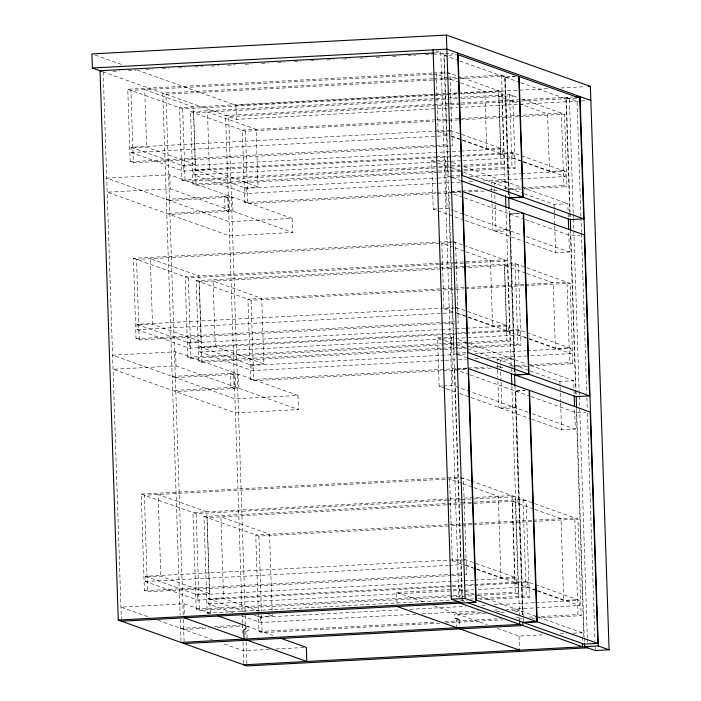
<?xml version="1.0" encoding="UTF-8"?>
<svg xmlns="http://www.w3.org/2000/svg" width="701" height="701" viewBox="0 0 701 701"><rect width="100%" height="100%" fill="white"/><g stroke="black" fill="none" stroke-linecap="round" stroke-linejoin="round"><path stroke-width="0.53" stroke-dasharray="3.5 2.63" d="M434.191 52.943L440.745 52.601L458.822 597.541M113.01 71.336L119.564 70.985M128.301 70.521L135.941 70.118M145.773 69.592L152.319 69.241M162.15 68.724L168.704 68.374M178.527 67.848L185.082 67.498M194.913 66.981L202.554 66.569M211.29 66.104L218.94 65.701M227.676 65.228L235.317 64.825M245.148 64.299L251.694 63.949M261.526 63.432L268.08 63.081M277.903 62.555L284.457 62.205M294.289 61.688L300.834 61.337M310.666 60.812L317.22 60.461M327.043 59.944L333.597 59.594M343.429 59.068L349.983 58.718M359.806 58.201L366.36 57.85M376.192 57.324L382.737 56.974M392.569 56.457L399.123 56.106M407.859 55.642L415.5 55.23M425.332 54.704L431.877 54.363M432.973 54.301L453.442 53.215M451.4 177.292L448.316 176.188L444.311 55.458L457.034 54.783M446.695 73.561L449.972 73.386L452.373 145.826L133.321 162.807L130.176 161.686L127.775 89.246L432.613 73.018M433.709 72.957L445.731 72.317M432.491 74.315L130.921 90.368L133.321 162.807M433.577 74.253L445.731 73.614M432.701 78.749L162.798 93.119L180.122 615.268M433.796 78.696L501.539 75.086L504.694 76.207L508.462 190.015M432.57 80.045L165.944 94.241L183.233 615.294M433.665 79.993L446.774 79.292M447.869 79.231L504.694 76.207M459.725 60.961L504.957 77.084L515.559 76.523M509.145 192.512L505.316 77.215L514.867 76.707M457.087 92.944L179.561 107.717L181.962 180.157L185.117 181.279L437.512 167.837M458.182 92.882L498.613 90.727L501.013 163.167L504.159 164.288L501.758 91.857L458.077 76.278M137.168 70.065L235.895 105.273L446.414 94.065M447.501 94.004L457.324 93.478M458.41 93.426L548.944 88.606M560.94 87.967L584.941 86.687M127.775 89.246L182.707 108.839L432.92 95.52M434.015 95.459L456.964 94.241M461.328 94.004L501.758 91.857M437.564 172.341L196.087 185.195L192.941 184.074L190.541 111.634L457.14 97.439M458.235 97.378L509.583 94.644L517.802 97.579M457.008 98.736L193.686 112.756L196.087 185.195M461.381 98.499L512.738 95.765L515.139 168.205L463.79 170.939M449.429 103.582L225.564 115.507L242.047 612.306M450.524 103.529L460.347 103.003M461.442 102.942L520.414 99.805M521.5 99.744L572.638 97.027M460.224 104.3L228.71 116.629L245.122 611.237M461.319 104.239L520.282 101.102M521.378 101.049L569.422 98.49L573.234 213.384M520.738 82.718L565.97 98.841L576.572 98.28M102.67 71.677L236.36 119.354L457.788 107.568M458.875 107.507L586.623 100.707M435.724 119.801L242.327 130.097L244.728 202.536L247.882 203.658L452.198 192.784M436.811 119.748L460.855 118.469M461.941 118.408L561.378 113.115L563.779 185.555L566.925 186.676L564.524 114.237L521.859 99.016M190.541 111.634L245.473 131.227L433.411 121.22M437.783 120.984L447.615 120.458M448.701 120.406L458.542 119.88M459.628 119.818L518.635 116.681M519.73 116.62L564.524 114.237M462.064 156.305L183.443 171.14L131.201 152.511L131.034 147.28L448.99 130.351M132.831 147.92L146.614 147.184L195.255 164.533L193.345 106.981L144.704 89.64L146.614 147.184M459.488 82.429L436.188 74.122L438.09 131.665L451.882 130.929M131.201 152.511L449.157 135.582M130.176 161.686L448.132 144.756M181.471 165.261L195.255 164.533M462.415 140.34L486.731 149.015L500.514 148.279M131.034 147.28L183.268 165.909L459.707 151.188M460.794 151.127L502.319 148.919L502.494 154.15L463.159 156.244M460.364 182.12L246.209 193.52L193.975 174.891L193.8 169.66L435.268 156.805M436.364 156.744L512.843 152.678L565.085 171.307L565.26 176.538L523.735 178.746M195.597 170.299L209.38 169.572L258.021 186.913L256.11 129.37L207.478 112.02L209.38 169.572M563.28 170.658L549.496 171.394L547.586 113.851L498.954 96.501L500.856 154.054L514.648 153.317M292.107 218.388L169.73 174.751L106.71 178.107L229.087 221.744L292.107 218.388L292.58 232.478L229.56 235.834L107.174 192.188L170.194 188.832L292.58 232.478M464.115 220.096L433.262 209.091L431.658 160.801L445.45 160.065L451.619 162.264M193.975 174.891L513.018 157.909L522.236 161.195M181.962 180.157L459.488 165.375M463.86 165.147L501.013 163.167M438.607 167.784L462.642 166.505M463.738 166.444L504.159 164.288M192.941 184.074L459.541 169.879M463.913 169.642L511.993 167.083L515.139 168.205M438.66 172.28L462.695 171M450.436 176.074L459.979 175.565M244.237 187.649L258.021 186.913M193.8 169.66L246.033 188.289L436.153 178.168M437.249 178.107L449.262 177.467M450.357 177.414L460.189 176.889M470.02 176.363L520.282 173.69M521.378 173.629L565.085 171.307M469.109 181.655L474.568 181.366M483.313 180.902L522.648 178.808M166.321 199.364L229.341 196.008L229.814 210.09L166.794 213.446M505.062 181.331L491.278 182.058L491.419 186.352M169.476 200.486L232.495 197.13L232.96 211.22L169.94 214.567M508.216 182.453L494.433 183.189L494.573 187.474M244.728 202.536L435.943 192.354M437.03 192.302L450.147 191.601M451.234 191.539L461.074 191.023M462.161 190.961L480.737 189.971M489.482 189.507L494.941 189.217M503.686 188.753L521.167 187.824M522.254 187.763L563.779 185.555M450.971 192.17L460.513 191.662M453.293 192.722L460.943 192.319M468.592 191.908L484.978 191.04M493.723 190.576L500.277 190.225M506.832 189.875L523.226 188.998M524.313 188.946L566.925 186.676M433.262 209.091L447.054 208.363L453.223 210.563M524.225 193.809L554.044 204.447L567.828 203.711L568.292 217.66M464.264 197.787L509.496 213.919L520.098 213.349M515.016 369.576L509.855 214.042L519.406 213.533M506.665 229.621L492.882 230.357L491.988 203.527M509.82 230.743L496.028 231.479L495.143 204.648M139.201 339.88L136.529 259.396L455.58 242.406L458.244 322.898L139.201 339.88L136.047 338.758L133.383 258.275L452.425 241.284M525.277 219.544L570.509 235.676L580.051 235.168M525.82 242.099L555.648 252.737L569.431 252.001L568.756 231.61M438.66 263.243L185.169 276.737L187.833 357.23L190.987 358.351L443.382 344.91M439.746 263.182L452.864 262.489M453.959 262.428L504.212 259.756L506.884 340.239L510.039 341.361L507.366 260.877L463.685 245.297M133.383 258.275L188.315 277.859L438.528 264.54M439.623 264.479L452.732 263.786M453.827 263.725L507.366 260.877M443.435 349.405L201.967 362.268L198.812 361.138L196.149 280.654L438.712 267.738M439.799 267.686L452.916 266.985M454.003 266.923L515.191 263.664L570.132 283.257L572.805 363.749L530.193 366.018M440.771 268.921L199.294 281.776L201.967 362.268M441.858 268.86L454.975 268.168M456.062 268.106L518.346 264.794L521.009 345.278L458.734 348.59M464.272 287.603L247.935 299.125L250.607 379.609L253.753 380.731L466.813 369.392M465.368 287.55L524.366 284.404M525.461 284.343L566.986 282.135L569.65 362.619L572.805 363.749M196.149 280.654L251.081 300.247L464.15 288.9M465.236 288.847L524.243 285.701M525.329 285.64L570.132 283.257M467.935 333.378L189.314 348.213L137.081 329.584L136.905 324.353L453.766 307.476M138.702 324.992L152.494 324.256L201.126 341.606L198.953 276.001L150.312 258.66L152.494 324.256M453.95 247.479L441.788 243.142L443.97 308.738L453.512 308.23M454.572 308.177L457.753 308.002M137.081 329.584L453.941 312.707M136.047 338.758L455.098 321.768M187.342 342.333L201.126 341.606M468.286 317.413L492.601 326.079L506.394 325.352M136.905 324.353L189.147 342.982L440.447 329.601M441.542 329.54L454.651 328.839M455.746 328.787L465.578 328.261M466.673 328.199L508.19 325.991L508.365 331.222L469.03 333.317M444.39 360.358L252.08 370.592L199.846 351.963L199.671 346.732L441.139 333.878M442.235 333.816L454.257 333.177M455.343 333.124L465.184 332.598M466.27 332.537L518.722 329.742L525.89 332.3M201.467 347.372L215.26 346.644L263.891 363.985L261.718 298.389L213.078 281.04L215.26 346.644M525.838 273.11L504.554 265.521L506.735 331.117L520.519 330.39M297.986 395.46L175.601 351.814L112.581 355.17L234.966 398.816L297.986 395.46L298.451 409.55L235.431 412.907L113.045 369.261L176.065 365.904L298.451 409.55M445.31 388.363L439.141 386.163L437.538 337.873L451.321 337.137L454.406 338.241M199.846 351.963L441.315 339.109M442.41 339.047L454.432 338.408M455.519 338.355L518.898 334.973L528.116 338.268M187.833 357.23L441.332 343.727M442.419 343.674L455.536 342.973M456.623 342.912L506.884 340.239M444.478 344.857L457.587 344.156M458.682 344.095L510.039 341.361M198.812 361.138L441.376 348.231M442.471 348.169L517.864 344.156L521.009 345.278M444.53 349.352L457.639 348.651M456.307 353.146L465.85 352.638M250.108 364.722L263.891 363.985M529.027 339.074L555.376 348.467L569.159 347.731M199.671 346.732L251.913 365.361L455.142 354.54M456.228 354.487L466.069 353.961M474.805 353.497L526.162 350.763M527.248 350.702L570.956 348.371L571.131 353.602L529.614 355.819M445.477 360.296L457.499 359.657M458.594 359.595L466.235 359.192M474.98 358.728L481.534 358.377M487.002 358.088L528.519 355.871M172.201 376.437L235.221 373.081L235.685 387.162L172.665 390.518M510.941 358.395L497.149 359.131L497.298 363.425M175.346 377.559L238.366 374.203L238.839 388.284L175.811 391.64M514.087 359.525L500.304 360.253L500.444 364.546M250.607 379.609L456.018 368.673M457.113 368.612L466.945 368.095M468.04 368.034L487.703 366.982M496.448 366.518L500.812 366.29M509.557 365.826L527.038 364.888M528.133 364.835L569.65 362.619M462.362 599.662L454.721 369.357L467.444 368.682M475.558 368.928L491.944 368.051M499.594 367.639L505.062 367.35M511.616 367L529.097 366.071M439.141 386.163L442.322 385.997M443.382 385.936L452.925 385.427L528.002 412.206M530.096 370.882L559.924 381.519L573.707 380.783L574.172 394.733M470.143 374.86L515.375 390.983L524.918 390.475M523.226 617.055L515.734 391.114L525.277 390.606M512.545 406.694L498.753 407.421L497.903 381.668M515.691 407.816L501.907 408.552L501.013 381.721M531.148 396.617L576.38 412.74L585.931 412.232M531.7 419.172L561.519 429.809L575.311 429.073L574.627 408.683M451.304 575.635L147.552 591.802L144.406 590.68L141.199 494.1L460.25 477.109M448.666 498.954L192.994 512.562L196.192 609.151L199.347 610.273L473.596 595.675M449.762 498.893L459.593 498.367M463.966 498.139L512.037 495.581L515.244 592.161L518.389 593.283L515.191 496.702L471.51 481.123M141.199 494.1L196.14 513.693L446.353 500.365M447.448 500.312L460.557 499.611M461.652 499.55L515.191 496.702M446.406 504.86L207.119 517.601L210.326 614.19L207.172 613.068L203.965 516.479L446.537 503.563M447.624 503.511L460.741 502.81M461.828 502.748L523.016 499.498L577.957 519.082L581.155 615.671L538.543 617.94M447.501 504.808L460.61 504.107M461.705 504.045L526.171 500.619L529.369 597.199L480.203 599.819M472.097 523.428L255.76 534.951L258.31 611.999M473.193 523.375L532.19 520.23M533.286 520.177L574.802 517.96L578.01 614.549L581.155 615.671M203.965 516.479L258.906 536.072L461.039 525.312M462.134 525.251L471.966 524.725M473.061 524.672L532.068 521.526M533.154 521.474L577.957 519.082M451.164 586.641L197.673 600.135L145.44 581.506L145.265 576.275L462.125 559.398M147.061 576.914L160.844 576.178L209.485 593.528L206.777 511.835L158.137 494.485L160.844 576.178M461.775 483.304L449.613 478.967L452.32 560.66L466.112 559.924M145.44 581.506L448.097 565.392M449.183 565.33L462.301 564.638M144.406 590.68L449.253 574.452M450.34 574.391L462.362 573.751M452.399 575.574L464.421 574.934M195.702 594.264L209.485 593.528M476.645 569.335L500.961 578.01L514.753 577.273M145.265 576.275L197.498 594.904L463.01 580.761M464.106 580.708L473.937 580.183M475.033 580.121L516.549 577.913L516.725 583.144L466.463 585.826M232.785 612.656L208.206 603.885L208.031 598.654L473.534 584.52M474.63 584.459L527.073 581.672L579.315 600.301L579.49 605.533L506.28 609.432M209.827 599.294L223.61 598.566L259.081 611.211M533.663 508.944L512.378 501.355L515.095 583.048L528.878 582.312M452.259 586.579L465.368 585.878M210.694 613.279L183.96 603.745L120.94 607.101L148.708 617.003M397.02 603.254L396.661 592.415L459.681 589.059L474.078 594.194M208.206 603.885L473.71 589.751M478.082 589.515L527.248 586.903L536.467 590.189M196.192 609.151L473.727 594.378M478.091 594.141L515.244 592.161M477.968 595.438L518.389 593.283M207.172 613.068L450.831 600.091M470.494 599.048L473.771 598.873M478.143 598.636L526.223 596.078L529.369 597.199M460.539 600.862L467.094 600.52M258.467 616.643L272.251 615.907L272.111 611.552M537.387 590.996L563.727 600.389L577.519 599.653M254.121 615.092L260.264 617.283L400.122 609.835M409.954 609.318L465.683 606.347M482.069 605.48L485.346 605.305M494.091 604.832L534.521 602.685M535.608 602.623L579.315 600.301M242.003 615.942L260.439 622.514L415.597 614.26M422.151 613.91L477.872 610.939M494.266 610.072L497.544 609.896M180.551 628.359L205.542 627.027M214.234 626.563L240.32 625.178M481.263 612.35L456.272 613.682A2.427 2.357 -70.4 0 0 453.994 616.223A2.427 2.357 -70.4 0 0 456.439 618.51L459.584 619.631L459.821 626.825M496.474 611.535L502.994 611.193M511.695 610.729L519.301 610.326M183.706 629.48L208.696 628.149M217.389 627.684L242.38 626.361M485.504 613.41L459.427 614.803A2.427 2.357 -70.4 0 0 457.14 617.344A2.427 2.357 -70.4 0 0 459.584 619.631M500.716 612.604L505.062 612.367M514.841 611.85L522.447 611.447M258.345 613.086L258.958 631.531L435.969 622.111M444.706 621.647L500.435 618.676M515.726 617.861L520.098 617.634M528.843 617.16L578.01 614.549M258.958 631.531L262.113 632.653L440.21 623.171M445.67 622.882L502.486 619.859M518.88 618.983L524.339 618.694M531.989 618.291L537.457 617.993M269.394 649.354L243.317 650.738L221.726 643.036M275.914 649.003L305.259 647.444M497.447 628.359L519.038 636.061L545.115 634.677M560.336 633.862L566.855 633.52M573.374 633.169L582.067 632.705L582.172 635.956M436.04 50.919L443.891 53.723L462.047 600.853M444.311 55.458L458.699 60.593M505.316 77.215L519.713 82.35M446.817 72.264L457.061 75.918M460.504 82.788L484.82 91.463L486.731 149.015M450.077 130.29L502.319 148.919M451.278 135.889L461.521 139.543M462.546 139.902L502.494 154.15M523.261 161.563L565.26 176.538M438.09 131.665L450.252 136.003M451.269 136.362L461.398 139.981M500.856 154.054L522.14 161.642M523.156 162.001L549.496 171.394M452.644 162.632L459.847 165.199M463.957 166.672L567.828 203.711M431.658 160.801L451.199 167.767M452.233 168.135L462.52 171.806M463.545 172.174L523.191 193.441M452.425 177.651L460.645 180.586M95.003 55.028L122.771 64.93M463.238 197.419L448.85 192.284L454.187 353.26L457.271 354.355M509.855 214.042L524.252 219.176M454.248 210.931L463.51 214.226M464.535 214.594L522.122 235.133M526.241 236.596L569.431 252.001M465.149 220.464L524.795 241.731M453.214 241.565L462.669 244.938M454.967 247.839L465.096 251.449M466.112 251.817L490.428 260.483L492.601 326.079M526.854 273.478L553.194 282.871L555.376 348.467M455.957 307.362L508.19 325.991M526.915 332.668L570.956 348.371M456.123 312.593L467.392 316.615M468.417 316.975L508.365 331.222M529.132 338.627L571.131 353.602M443.97 308.738L456.123 313.075M457.14 313.435L467.269 317.054M506.735 331.117L528.011 338.706M458.524 339.705L467.777 343.008M468.803 343.376L526.398 363.915M530.508 365.379L573.707 380.783M437.538 337.873L443.707 340.073M444.732 340.441L529.071 370.514M458.296 354.724L466.524 357.659M454.721 369.357L469.109 374.492M515.734 391.114L530.122 396.249M532.112 413.669L575.311 429.073M446.335 388.731L458.682 393.13M459.707 393.498L469.994 397.169M471.019 397.537L530.666 418.804M461.039 477.39L470.494 480.763M462.791 483.664L472.921 487.283M473.937 487.642L498.253 496.317L500.961 578.01M534.67 509.303L561.019 518.696L563.727 600.389M464.307 559.284L516.549 577.913M465.508 564.883L472.676 567.442M476.776 568.897L516.725 583.144M537.492 590.557L579.49 605.533M452.32 560.66L464.483 564.997M465.499 565.356L475.628 568.975M515.095 583.048L536.37 590.636M465.026 574.259L466.603 574.82L463.405 478.231L144.353 495.221L147.552 591.802M475.103 594.562L582.067 632.705M462.397 600.757L464.456 601.493M396.661 592.415L424.429 602.317M433.682 605.62L487.16 624.696M455.247 618.247L458.971 619.579M268.203 614.462L272.251 615.907M208.031 598.654L244.281 611.587M246.691 626.116L274.459 636.017M157.962 620.297L212.464 639.741M580.884 216.11L577.072 101.216L566.277 97.36L570.088 212.263M580.927 217.205L581.436 232.53M581.471 233.617L586.763 393.384M586.912 397.765L587.272 408.701M587.42 413.082L594.974 640.688M595.193 647.251L595.263 649.441M573.278 214.48L573.383 217.766M573.418 218.852L573.786 229.797M573.821 230.892L579.122 390.659M579.157 391.754L579.263 395.031M579.298 396.126L579.666 407.071M579.701 408.166L587.324 637.963M587.359 639.058L587.464 642.335M570.123 213.358L570.272 217.731M570.702 230.866L575.968 389.537M576.003 390.623L576.152 395.005M576.625 409.226L584.17 636.841M584.213 637.936L584.354 642.309M565.97 98.841L569.72 211.965M569.755 213.051L569.939 218.484M570.509 235.676L575.6 389.029M575.635 390.124L575.81 395.557M576.38 412.74L583.81 636.499M582.207 637.043L582.391 642.458M554.044 204.447L554.184 208.74M554.228 209.809L554.368 214.103M554.403 215.181L554.719 224.837M554.754 225.906L555.648 252.737M559.924 381.519L560.064 385.813M560.099 386.882L560.598 401.91M560.634 402.979L561.519 429.809M512.843 152.678L513.018 157.909M518.722 329.742L518.898 334.973M527.073 581.672L527.248 586.903M509.583 94.644L511.993 167.083M515.191 263.664L517.864 344.156M523.016 499.498L526.223 596.078M509.18 193.599L509.32 197.945M515.051 370.663L515.2 375.017M523.261 618.151L523.41 622.514M504.957 77.084L508.707 190.208M508.751 191.294L508.926 196.727M509.496 213.919L514.587 367.271M514.622 368.367L514.806 373.799M515.375 390.983L522.797 614.742M508.505 191.11L508.681 196.578M509.154 210.799L514.35 367.28M514.385 368.375L514.525 372.757M514.963 385.883L522.552 614.584M501.539 75.086L505.316 188.893M505.973 208.583L511.266 368.349M511.309 369.445L511.38 371.635M511.853 385.857L519.616 620.034M519.038 636.061L519.511 650.151M494.608 188.551L494.678 190.698M494.818 194.992L495.108 203.579M500.479 365.624L500.549 367.771M500.698 372.065L500.978 380.643M491.454 187.43L491.638 192.793M491.673 193.87L491.953 202.449M497.333 364.502L497.473 368.787M497.508 369.865L497.763 377.375M445.45 160.065L447.054 208.363M451.321 337.137L452.925 385.427M459.681 589.059L460.145 603.149M456.439 618.51L456.745 627.763M272.076 610.466L269.543 534.215L220.903 516.874L223.61 598.566M245.473 131.227L247.882 203.658M251.081 300.247L253.753 380.731M258.906 536.072L261.394 610.948M261.534 615.294L262.113 632.653M246.033 188.289L246.209 193.52M251.913 365.361L252.08 370.592M260.264 617.283L260.439 622.514M235.895 105.273L236.36 119.354M247.12 638.155L246.883 630.953A2.427 2.357 -70.4 0 0 247.339 626.177M245.271 615.609L245.56 624.372M245.779 630.935L245.99 637.498M246.139 641.879L246.866 663.759M242.082 613.393L242.406 623.242M242.441 624.337L242.739 633.091M243.028 641.844L243.755 663.742M182.707 108.839L185.117 181.279M188.315 277.859L190.987 358.351M196.14 513.693L199.347 610.273M183.268 165.909L183.443 171.14M189.147 342.982L189.314 348.213M197.498 594.904L197.673 600.135M169.73 174.751L170.194 188.832M175.601 351.814L176.065 365.904M183.96 603.745L184.424 617.826M183.373 619.491L184.135 642.475M180.262 619.465L181.024 642.44M103.178 71.861L121.334 619.018M227.764 197.384L224.618 196.262L225.082 210.344L228.237 211.465L227.764 197.384M233.643 374.457L230.489 373.326L230.962 387.416L234.108 388.538L233.643 374.457"/><path stroke-width="1.05" d="M584.389 643.404L584.503 646.69L595.298 650.537L609.081 649.801L590.391 86.398L446.414 35.05L91.919 53.924L92.383 68.006L101.636 71.309M92.383 68.006L446.879 49.131L590.864 100.48M433.104 53.004L100.033 70.74L118.259 620.061L246.936 665.95L587.648 647.812M588.209 86.512L590.391 86.398M574.759 96.913L580.06 96.633L598.286 645.954L609.081 649.801M522.753 197.086L462.099 175.452L458.095 54.722L518.749 76.356L522.753 197.086L508.961 197.813L461.679 180.954M523.112 197.209L509.32 197.945L569.974 219.579L583.758 218.843L579.753 98.114L519.108 76.479L523.112 197.209L583.758 218.843M521.526 213.419L523.647 213.306L584.292 234.94L589.637 395.916L575.845 396.643L515.2 375.017L528.983 374.281L589.637 395.916M528.624 374.159L467.97 352.524L462.634 191.548L523.288 213.183L528.624 374.159L514.841 374.886L467.549 358.027M433.095 49.867L451.321 599.189L465.105 598.461L475.9 602.308L457.683 52.987M118.259 620.061L458.971 601.922M121.404 621.182L475.9 602.308M536.835 621.656L476.181 600.021L468.505 368.621L529.159 390.255L536.835 621.656L523.051 622.383L467.541 602.588M537.194 621.778L523.41 622.514L584.056 644.14L597.848 643.413L590.172 412.013L529.518 390.378L537.194 621.778L597.848 643.413M181.024 642.44L519.765 624.407L519.651 621.121M184.17 643.571L522.911 625.529L522.806 622.251M243.79 664.828L598.286 645.954M451.321 599.189L462.117 603.044M460.145 603.149L582.531 646.795L582.426 643.544M397.125 606.505L519.511 650.151M217.897 615.846L243.606 625.012A2.427 2.357 -70.4 0 1 246.016 627.29A2.427 2.357 -70.4 0 1 243.738 629.831L244.044 639.084M280.628 638.217L306.346 647.382L306.81 661.472L184.424 617.826M570.307 218.826L570.667 229.77M576.187 396.1L576.59 408.14M568.327 218.738L568.686 229.464M574.207 395.811L574.557 406.536M523.647 213.306L528.983 374.281M508.716 197.673L509.084 208.618M514.56 373.852L514.963 385.883M505.535 195.456L505.929 207.496M511.45 373.817L511.818 384.761M446.414 35.05L465.105 598.461"/></g></svg>
